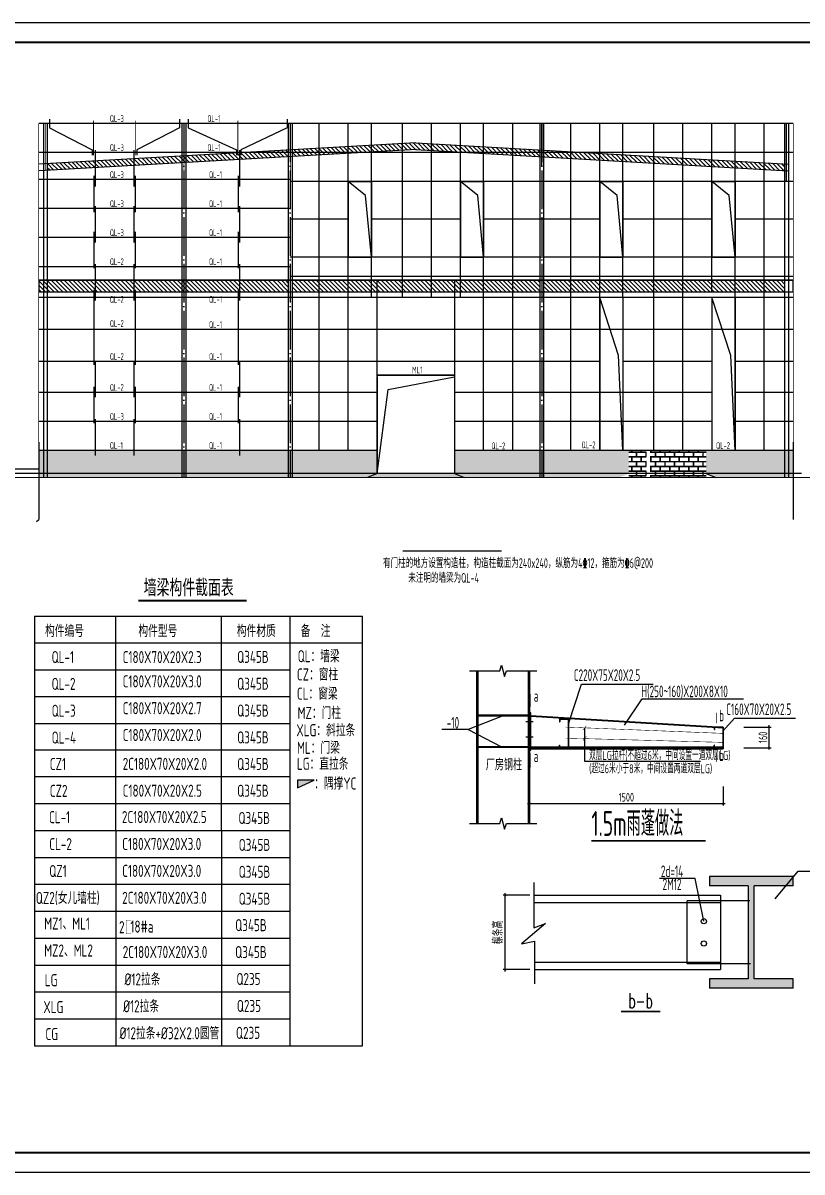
# Model space of a CAD drawing. Extents: x -138012 to 2129925, y -311560 to 0.
# Drawn here: x 1768585 to 1808856, y -194362 to -134962 of the extents above; entities that cross this region are included whole.
import ezdxf

# ---------------------------------------------------------------- set-up
doc = ezdxf.new("R2010")
doc.units = 0
doc.header["$LTSCALE"] = 1000
doc.header["$MEASUREMENT"] = 0
for name, pattern in [('89', [0]), ('CENTER', [1.2, 1, -0.1, 0, -0.1]), ('DOTE', [2.42, 2, -0.2, 0.02, -0.2])]:
    doc.linetypes.add(name, pattern=pattern)
doc.layers.get('0').update_dxf_attribs({"linetype": 'CONTINUOUS'})
doc.layers.get('Defpoints').update_dxf_attribs({"linetype": 'CONTINUOUS'})
for name, color, linetype in [('1', 4, 'CONTINUOUS'), ('10', 7, 'CONTINUOUS'), ('AXIS', 3, 'CONTINUOUS'), ('COLUMN', 1, 'CONTINUOUS'), ('DIM', 3, 'CONTINUOUS'), ('DIM_LEAD', 3, 'CONTINUOUS'), ('DOTE', 253, 'DOTE'), ('GJ', 4, 'CONTINUOUS'), ('NO1', 3, 'CENTER'), ('PUB_DIM', 3, 'CONTINUOUS'), ('PUB_TEXT', 7, 'CONTINUOUS'), ('PUB_TITLE', 4, 'CONTINUOUS'), ('TEXT', 7, 'CONTINUOUS'), ('THIN', 7, 'CONTINUOUS'), ('WINDOW', 4, 'CONTINUOUS'), ('建筑', 4, 'CONTINUOUS'), ('拉条', 6, 'CONTINUOUS'), ('文字', 7, 'CONTINUOUS'), ('柱子', 3, 'CONTINUOUS'), ('标注', 3, 'CONTINUOUS'), ('立面图', 40, 'CONTINUOUS')]:
    doc.layers.add(name, color=color, linetype=linetype)
doc.styles.add('80', font='tssdeng.shx', dxfattribs={"width": 0.7, "bigfont": 'tssdchn.shx'})
doc.styles.add('_SIMPLEX', font='SIMPLEX.shx', dxfattribs={"width": 0.8})
doc.styles.add('TSSD_REIN', font='tssdeng.shx', dxfattribs={"width": 0.7, "bigfont": 'tssdchn.shx'})
doc.dimstyles.new('TSSD_10_100', dxfattribs={"dimtxt": 300, "dimasz": 100, "dimexe": 100, "dimexo": 250, "dimgap": 100, "dimtad": 1, "dimdec": 0, "dimlfac": 0.1, "dimzin": 0, "dimdsep": 46, "dimtxsty": 'TSSD_REIN', "dimblk": 'ARCHTICK', "dimcen": 0, "dimdle": 100, "dimclrt": 7, "dimadec": 0, "dimazin": 0, "dimtfac": 1, "dimtdec": 0, "dimtix": 1, "dimtmove": 2, "dimatfit": 3, "dimfxl": 0, "dimtolj": 1, "dimtzin": 0, "dimarcsym": 0})
pattern_1 = [(135, (2403109.17, 274077.12), (112.2532, 112.2532), [])]

# ---------------------------------------------------------------- blocks, each defined once
blk = doc.blocks.new('yc1')
blk.add_hatch(color=256).paths.add_polyline_path([(37532, -426197), (37811, -426197), (37811, -426323)])
at = {"ltscale": 0.05}
for p, q in [((37811, -426323), (37532, -426197)), ((37532, -426197), (37811, -426197)), ((37811, -426197), (37811, -426323))]:
    blk.add_line(p, q, dxfattribs=at)
blk = doc.blocks.new('_ArchTick')
at = {"color": 0, "linetype": 'ByBlock', "const_width": 0.4}
blk.add_lwpolyline([(-0.5, -0.5), (0.5, 0.5)], dxfattribs=at)
blk = doc.blocks.new('*D468')
at = {"layer": 'Defpoints', "color": 0}
for p in [(1794770, -174136), (1804778, -174189), (1804778, -175315)]:
    blk.add_point(p, dxfattribs=at)
at = {"layer": 'DIM', "color": 0, "lineweight": -2}
for p, q in [((1794770, -174386), (1794770, -175415)), ((1804778, -174439), (1804778, -175415)), ((1794670, -175315), (1804878, -175315))]:
    blk.add_line(p, q, dxfattribs=at)
at = {"layer": 'DIM', "color": 0, "lineweight": -2, "xscale": 100, "yscale": 100, "zscale": 100, "rotation": 180}
blk.add_blockref('_ArchTick', (1794770, -175315), dxfattribs=at)
at = {"layer": 'DIM', "color": 0, "lineweight": -2, "xscale": 100, "yscale": 100, "zscale": 100}
blk.add_blockref('_ArchTick', (1804778, -175315), dxfattribs=at)
at = {"layer": 'DIM', "color": 7, "insert": (1799774, -174990), "char_height": 450, "attachment_point": 5, "style": 'TSSD_REIN'}
blk.add_mtext('\\A1;1500', dxfattribs=at)
blk = doc.blocks.new('*D469')
at = {"layer": 'Defpoints', "color": 0}
for p in [(1805607, -171358), (1807162, -171358), (1805600, -172426)]:
    blk.add_point(p, dxfattribs=at)
at = {"layer": 'DIM', "color": 0, "lineweight": -2}
for p, q in [((1805857, -171358), (1807262, -171358)), ((1807162, -172526), (1807162, -171258)), ((1805850, -172426), (1807262, -172426))]:
    blk.add_line(p, q, dxfattribs=at)
at = {"layer": 'DIM', "color": 0, "lineweight": -2, "xscale": 100, "yscale": 100, "zscale": 100}
for p, rotation in [((1807162, -171358), 90), ((1807162, -172426), 270)]:
    blk.add_blockref('_ArchTick', p, dxfattribs=dict(at, rotation=rotation))
at = {"layer": 'DIM', "color": 7, "insert": (1806837, -171892), "char_height": 450, "attachment_point": 5, "rotation": 90, "style": 'TSSD_REIN'}
blk.add_mtext('\\A1;160', dxfattribs=at)
blk = doc.blocks.new('M_S8QVB')
blk.add_hatch(color=256).paths.add_polyline_path([(0.73125, 0.625), (0.73125, 0.75), (-0.76875, 0.75), (-0.76875, 0.625), (-0.075, 0.625), (-0.075, -0.625), (-0.76875, -0.625), (-0.76875, -0.75), (0.73125, -0.75), (0.73125, -0.625), (0.0375, -0.625), (0.0375, 0.625)])
for p, q in [((0.73125, 0.75), (-0.76875, 0.75)), ((-0.76875, 0.75), (-0.76875, 0.625)), ((-0.075, 0.625), (-0.76875, 0.625)), ((-0.075, 0.625), (-0.075, -0.625)), ((0.0375, -0.625), (0.0375, 0.625)), ((0.73125, 0.625), (0.0375, 0.625)), ((0.73125, 0.625), (0.73125, 0.75)), ((-0.075, -0.625), (-0.76875, -0.625)), ((-0.76875, -0.625), (-0.76875, -0.75)), ((0.73125, -0.75), (-0.76875, -0.75)), ((0.73125, -0.625), (0.0375, -0.625)), ((0.73125, -0.75), (0.73125, -0.625))]:
    blk.add_line(p, q)
blk = doc.blocks.new('*D467')
at = {"layer": 'Defpoints', "color": 0}
for p in [(1793510, -180051), (1795031, -180051), (1795031, -183895)]:
    blk.add_point(p, dxfattribs=at)
at = {"layer": 'DIM', "color": 0, "lineweight": -2}
for p, q in [((1793510, -183995), (1793510, -179951)), ((1794781, -180051), (1793410, -180051)), ((1794781, -183895), (1793410, -183895))]:
    blk.add_line(p, q, dxfattribs=at)
at = {"layer": 'DIM', "color": 0, "lineweight": -2, "xscale": 100, "yscale": 100, "zscale": 100}
for p, rotation in [((1793510, -180051), 90), ((1793510, -183895), 270)]:
    blk.add_blockref('_ArchTick', p, dxfattribs=dict(at, rotation=rotation))
at = {"layer": 'DIM', "color": 7, "insert": (1793157, -181973), "char_height": 450, "attachment_point": 5, "rotation": 90, "style": 'TSSD_REIN'}
blk.add_mtext('\\A1;檩条高', dxfattribs=at)

msp = doc.modelspace()

# ---------------------------------------------------------------- hatches: boundary and pattern name
h = msp.add_hatch()
h.set_pattern_fill('AR-B816C', color=256, scale=200, style=0)
h.set_pattern_definition([(180, (2175932.64, 495821.27), (-245.69238, 245.69238), [479.86793, -11.51682]), (180, (2176178.34, 495832.8), (-245.69238, 245.69238), [479.86793, -11.51682]), (90, (2175932.64, 495821.27), (245.69238, 245.69238), [-257.20918, 234.17555]), (90, (2175944.16, 495821.27), (245.69238, 245.69238), [-257.20918, 234.17555])])
h.paths.add_polyline_path([(1804399.228, -158460.64), (1803899.278, -158260.66), (1803899.278, -157060.64), (1808399.228, -157060.64), (1808399.228, -158460.64)])
h.paths.add_polyline_path([(1790899.253, -157060.64), (1790899.253, -158260.64), (1786899.203, -158260.64), (1786899.203, -157060.64), (1769399.228, -157060.64), (1769399.228, -158460.64), (1799399.228, -158460.64), (1799899.228, -158260.64), (1799899.228, -157060.64)])
h = msp.add_hatch()
h.set_pattern_fill('AR-B816C', color=256, scale=200, style=0)
h.set_pattern_definition([(0, (1119991.34, 272077.12), (245.69238, 245.69238), [479.86793, -11.51682]), (0, (1119745.65, 272088.64), (245.69238, 245.69238), [479.86793, -11.51682]), (90, (1119991.34, 272077.12), (-245.69238, 245.69238), [-257.20918, 234.17555]), (90, (1119979.83, 272077.12), (-245.69238, 245.69238), [-257.20918, 234.17555])])
h.paths.add_polyline_path([(1800799.229, -157060.64), (1799899.228, -157060.64), (1799899.228, -158460.64), (1800799.229, -158460.64)])
h.paths.add_polyline_path([(1803899.228, -158460.64), (1803899.228, -157060.64), (1800999.229, -157060.64), (1800999.229, -158460.64)])
at = {"layer": 'TEXT'}
h = msp.add_hatch(dxfattribs=at)
h.set_pattern_fill('ANSI31', color=256, scale=100, style=0)
h.set_pattern_definition(pattern_1)
h.paths.add_polyline_path([(1795499.229, -141537.587), (1795499.229, -141888.157), (1807959.228, -142599.787), (1807959.228, -142468.371), (1807855.255, -142468.371, -1), (1807815.255, -142468.371, -1), (1807855.255, -142468.371), (1807959.228, -142468.371), (1807959.228, -142249.217)])
h.paths.add_polyline_path([(1788899.106, -141511.203), (1795299.229, -141876.734), (1795299.229, -141526.164), (1788899.228, -141160.64), (1782499.229, -141521.665), (1782499.229, -141872.222)])
h.paths.add_polyline_path([(1782299.229, -141883.504), (1782299.229, -141532.947), (1769839.228, -142235.819), (1769839.228, -142586.375)])
h = msp.add_hatch(dxfattribs=at)
h.set_pattern_fill('ANSI31', color=256, scale=100, style=0)
h.set_pattern_definition(pattern_1)
h.paths.add_polyline_path([(1795499.229, -148260.64), (1795499.229, -148860.64), (1807959.228, -148860.64), (1807959.228, -148260.64)])
h.paths.add_polyline_path([(1782499.229, -148260.64), (1782499.229, -148860.64), (1795299.229, -148860.64), (1795299.229, -148260.64)])
h.paths.add_polyline_path([(1782299.229, -148860.64), (1782299.229, -148260.64), (1769399.228, -148260.64), (1769399.228, -148860.64)])

# ---------------------------------------------------------------- linework, layer by layer
for p, q in [((1786899.203, -158260.64), (1786899.203, -148260.64)), ((1790899.253, -148260.64), (1790899.253, -158260.64)), ((1786899.203, -153160.54), (1790899.253, -153160.54)), ((1790899.253, -158260.64), (1786899.203, -158260.64))]:
    msp.add_line(p, q)
at = {"ltscale": 1000}
for p, q in [((1794585.509, -171065.769), (1794953.531, -171065.769)), ((1794836.239, -170624.246), (1794769.52, -170624.246)), ((1794833.24, -170801.495), (1804774.826, -171398.076)), ((1794836.239, -172559.103), (1794836.239, -170624.246)), ((1794836.239, -170761.576), (1804777.826, -171358.157)), ((1804777.826, -171358.157), (1804777.826, -172492.384)), ((1794585.509, -171865.333), (1794953.531, -171865.333)), ((1794769.52, -172559.103), (1794836.239, -172559.103)), ((1794836.239, -172385.633), (1804777.826, -172385.633)), ((1794836.239, -172425.665), (1804777.826, -172425.665)), ((1794836.239, -172492.384), (1804777.826, -172492.384))]:
    msp.add_line(p, q, dxfattribs=at)
at = {"const_width": 40}
for points in [[(1772232.702, -140015.387), (1772232.702, -141799.224)], [(1774405.754, -140015.387), (1774405.754, -141799.224)], [(1779692.702, -140015.387), (1779692.702, -141799.224)]]:
    msp.add_lwpolyline(points, dxfattribs=at)
at = {"layer": '1', "linetype": 'ByBlock', "ltscale": 1000}
for p, q in [((1796320.742, -170957.842), (1796320.742, -171091.28)), ((1796787.776, -170957.842), (1796320.742, -170957.842)), ((1796767.76, -170977.858), (1796340.757, -170977.858)), ((1796340.757, -170977.858), (1796340.757, -171091.28)), ((1796767.76, -170977.858), (1796767.76, -172405.649)), ((1796787.776, -170957.842), (1796787.776, -172425.665)), ((1796320.742, -171091.28), (1796340.757, -171091.28)), ((1804310.791, -171358.098), (1804310.791, -171491.536)), ((1804777.826, -171358.098), (1804310.791, -171358.098)), ((1804310.791, -171491.536), (1804330.807, -171491.536)), ((1804330.807, -171378.114), (1804330.807, -171491.536)), ((1804757.81, -171378.114), (1804330.807, -171378.114)), ((1804757.81, -171378.114), (1804757.81, -172405.59)), ((1804777.826, -171358.098), (1804777.826, -172425.605)), ((1804777.826, -171358.157), (1804777.826, -172425.665)), ((1796320.742, -172292.226), (1796340.757, -172292.226)), ((1796320.742, -172425.665), (1796320.742, -172292.226)), ((1796787.776, -172425.665), (1796320.742, -172425.665)), ((1796340.757, -172405.649), (1796340.757, -172292.226)), ((1796767.76, -172405.649), (1796340.757, -172405.649)), ((1804330.807, -172292.167), (1804310.791, -172292.167)), ((1804310.791, -172425.605), (1804310.791, -172292.167)), ((1804777.826, -172425.605), (1804310.791, -172425.605)), ((1804330.807, -172405.59), (1804330.807, -172292.167)), ((1804757.81, -172405.59), (1804330.807, -172405.59))]:
    msp.add_line(p, q, dxfattribs=at)
at = {"layer": '10'}
for p, q in [((1797615.261, -171408.663), (1797615.261, -173125.857)), ((1797615.261, -173125.857), (1803600.741, -173125.857))]:
    msp.add_line(p, q, dxfattribs=at)
at = {"layer": '10', "const_width": 26.693}
for points in [[(1796637.062, -171360.728), (1804799.266, -171687.458)], [(1797522.016, -171520.475), (1797708.506, -171296.851)], [(1796644.947, -171931.953), (1804809.271, -172153.016)], [(1797523.009, -172064.726), (1797709.499, -171841.102)]]:
    msp.add_lwpolyline(points, dxfattribs=at)
at = {"layer": 'AXIS'}
for p, q in [((1769399.228, -156624.311), (1769399.228, -160624.311)), ((1808399.228, -156624.311), (1808399.228, -160624.311)), ((1769282.071, -160741.468), (1769399.228, -160624.311))]:
    msp.add_line(p, q, dxfattribs=at)
for points, const_width in [([(1769745.446, -142591.666), (1769739.992, -140160.64)], 35), ([(1776905.446, -142591.666), (1776899.991, -140160.64)], 35), ([(1782405.827, -142591.666), (1782400.373, -140160.64)], 35), ([(1788209.447, -162254.681), (1793337.674, -162254.681)], 70)]:
    msp.add_lwpolyline(points, dxfattribs=dict(at, const_width=const_width))
at = {"layer": 'COLUMN'}
for p, q in [((1795031.13, -180050.728), (1804649.332, -180050.728)), ((1795031.13, -180435.112), (1804649.332, -180435.112)), ((1802919.604, -183606.281), (1802919.604, -180339.016)), ((1806155.176, -180339.016), (1802919.604, -180339.016)), ((1804649.332, -180050.728), (1804649.332, -183894.569)), ((1795031.13, -183510.185), (1804649.332, -183510.185)), ((1795031.13, -183894.569), (1804649.332, -183894.569)), ((1806189.271, -183606.281), (1802919.604, -183606.281))]:
    msp.add_line(p, q, dxfattribs=at)
for centre in [(1803784.468, -181396.073), (1803784.468, -182549.225)]:
    msp.add_circle(centre, 134.534, dxfattribs=at)
at = {"layer": 'DIM_LEAD', "const_width": 20.81, "elevation": -15401.259}
msp.add_lwpolyline([(1774186.57, -181337.627), (1773918.934, -181337.627), (1773918.934, -182051.658), (1774186.57, -182051.658)], dxfattribs=at)
at = {"layer": 'DOTE', "color": 8, "linetype": 'DOTE'}
for p, q in [((1776899.228, -140160.64), (1776899.228, -158460.64)), ((1782399.228, -140160.64), (1782399.228, -158460.64)), ((1795399.228, -140160.64), (1795399.228, -158460.64))]:
    msp.add_line(p, q, dxfattribs=at)
at = {"layer": 'NO1', "color": 171, "linetype": 'Continuous', "const_width": 26.693}
for points in [[(1794953.531, -171065.769), (1794585.509, -171065.769)], [(1794953.531, -171865.333), (1794585.509, -171865.333)]]:
    msp.add_lwpolyline(points, dxfattribs=at)
at = {"layer": 'PUB_DIM', "linetype": '89', "const_width": 93.427}
msp.add_lwpolyline([(1797971.841, -177246.2), (1803867.45, -177246.2)], dxfattribs=at)
at = {"layer": 'PUB_DIM'}
msp.add_lwpolyline([(1794997.433, -179391.599), (1794997.433, -181745.979), (1795603.991, -181510.236), (1794350.769, -182568.23), (1795031.13, -182434.113), (1795031.13, -184626.985)], dxfattribs=at)
at = {"layer": 'PUB_TEXT', "const_width": 80.721}
msp.add_lwpolyline([(1799490.45, -186063.688), (1801528.6, -186063.688)], dxfattribs=at)
at = {"layer": 'PUB_TITLE'}
msp.add_lwpolyline([(1703577.881, -194362.497), (1829677.881, -194362.497), (1829677.881, -134962.497), (1703577.881, -134962.497)], close=True, dxfattribs=at)
at = {"layer": 'PUB_TITLE', "const_width": 100}
msp.add_lwpolyline([(1706077.881, -193362.497), (1828677.881, -193362.497), (1828677.881, -135962.497), (1706077.881, -135962.497)], close=True, dxfattribs=at)
at = {"layer": 'TEXT'}
for p, q in [((1788899.228, -141160.64), (1769399.228, -142260.64)), ((1788899.228, -141160.64), (1808159.228, -142260.64)), ((1788918.941, -141510.084), (1769418.941, -142610.084)), ((1788879.271, -141510.07), (1808139.271, -142610.07)), ((1786294.459, -143884.861), (1785399.228, -143160.64)), ((1792094.459, -143884.861), (1791199.228, -143160.64)), ((1799294.459, -143884.861), (1798399.228, -143160.64)), ((1805094.459, -143884.861), (1804199.228, -143160.64)), ((1786599.228, -147060.64), (1786294.459, -143884.861)), ((1792399.228, -147060.64), (1792094.459, -143884.861)), ((1799599.228, -147060.64), (1799294.459, -143884.861)), ((1805399.228, -147060.64), (1805094.459, -143884.861)), ((1769399.228, -148260.64), (1808399.228, -148260.64)), ((1769399.228, -148860.64), (1808399.228, -148860.64)), ((1799371.824, -152146.329), (1798399.228, -149160.64)), ((1805171.824, -152146.329), (1804199.228, -149160.64)), ((1799599.228, -157060.64), (1799371.824, -152146.329)), ((1805399.228, -157060.64), (1805171.824, -152146.329)), ((1790899.253, -153160.64), (1786899.203, -153160.64)), ((1787454.836, -153905.802), (1790899.253, -153260.54)), ((1786899.253, -158260.64), (1787454.836, -153905.802)), ((1808825.563, -158260.64), (1761308.478, -158260.64))]:
    msp.add_line(p, q, dxfattribs=at)
at = {"layer": 'TEXT', "color": 7}
for p, q in [((1796787.776, -171195.165), (1797460.376, -169148.325)), ((1797460.376, -169148.325), (1801164.536, -169148.325)), ((1799682.73, -171261.871), (1800598.735, -169902.844)), ((1800598.735, -169902.844), (1805828.46, -169902.844)), ((1793351.422, -170800.576), (1791605.155, -171486.061)), ((1794702.801, -170753.569), (1792100.751, -170753.569)), ((1794702.801, -170800.576), (1792100.751, -170800.576)), ((1804767.357, -171576.197), (1805368.925, -170899.743)), ((1805368.925, -170899.743), (1808519.412, -170899.743)), ((1791605.155, -171486.061), (1790243.289, -171486.061)), ((1791605.155, -171486.061), (1793329.458, -172377.626)), ((1794702.801, -172377.626), (1792100.751, -172377.626)), ((1794702.801, -172424.632), (1792100.751, -172424.632)), ((1803330.382, -179189.2), (1801492.591, -179189.2)), ((1803784.468, -181396.073), (1803330.382, -179189.2)), ((1807467.237, -180242.751), (1808649.782, -178814.063)), ((1808649.782, -178814.063), (1810879.838, -178814.063))]:
    msp.add_line(p, q, dxfattribs=at)
at = {"layer": 'TEXT'}
msp.add_lwpolyline([(1808399.228, -148260.64), (1769399.228, -148260.64), (1769399.228, -148860.64), (1808399.228, -148860.64)], close=True, dxfattribs=at)
at = {"layer": 'TEXT', "color": 7, "const_width": 20.02}
for points in [[(1794844.315, -169645.963), (1794844.315, -170319.237)], [(1804426.263, -170612.324), (1804426.263, -171162.234)], [(1794844.315, -172724.784), (1794844.315, -173456.294)], [(1804426.263, -172680.313), (1804426.263, -173165.575)]]:
    msp.add_lwpolyline(points, dxfattribs=at)
at = {"layer": 'THIN'}
for points in [[(1791660.326, -168457.433), (1793228.269, -168457.433), (1793321.696, -168163.806), (1793481.856, -168751.06), (1793575.283, -168457.433), (1795143.227, -168457.433)], [(1791660.326, -176338.47), (1793228.269, -176338.47), (1793321.696, -176044.843), (1793481.856, -176632.096), (1793575.283, -176338.47), (1795143.227, -176338.47)]]:
    msp.add_lwpolyline(points, dxfattribs=at)
at = {"layer": 'WINDOW'}
for p, q in [((1769639.228, -140160.64), (1769639.228, -158460.64)), ((1769839.228, -140160.64), (1769839.228, -158460.64)), ((1776799.228, -140160.64), (1776799.228, -158457.528)), ((1776999.228, -140160.64), (1776999.228, -158457.528)), ((1782299.229, -140160.64), (1782299.229, -158457.528)), ((1782499.229, -140160.64), (1782499.229, -158457.528)), ((1795299.229, -140160.64), (1795299.229, -158457.528)), ((1795499.229, -140160.64), (1795499.229, -158457.528)), ((1807959.228, -140160.64), (1807959.228, -158460.64)), ((1808159.228, -140160.64), (1808159.228, -158460.64))]:
    msp.add_line(p, q, dxfattribs=at)
at = {"layer": '建筑'}
for p, q in [((1785399.228, -143160.64), (1785399.228, -147060.64)), ((1785399.228, -143160.64), (1785399.228, -147060.64)), ((1786599.228, -143160.64), (1785399.228, -143160.64)), ((1786599.228, -143160.64), (1786599.228, -147060.64)), ((1786599.228, -143160.64), (1786599.228, -147060.64)), ((1791199.228, -143160.64), (1791199.228, -147060.64)), ((1791199.228, -143160.64), (1791199.228, -147060.64)), ((1792399.228, -143160.64), (1791199.228, -143160.64)), ((1792399.228, -143160.64), (1792399.228, -147060.64)), ((1792399.228, -143160.64), (1792399.228, -147060.64)), ((1798399.228, -143160.64), (1798399.228, -147060.64)), ((1798399.228, -143160.64), (1798399.228, -147060.64)), ((1799599.228, -143160.64), (1798399.228, -143160.64)), ((1799599.228, -143160.64), (1799599.228, -147060.64)), ((1799599.228, -143160.64), (1799599.228, -147060.64)), ((1804199.228, -143160.64), (1804199.228, -147060.64)), ((1804199.228, -143160.64), (1804199.228, -147060.64)), ((1805399.228, -143160.64), (1804199.228, -143160.64)), ((1805399.228, -143160.64), (1805399.228, -147060.64)), ((1805399.228, -143160.64), (1805399.228, -147060.64)), ((1785399.228, -147060.64), (1786599.228, -147060.64)), ((1791199.228, -147060.64), (1792399.228, -147060.64)), ((1798399.228, -147060.64), (1799599.228, -147060.64)), ((1804199.228, -147060.64), (1805399.228, -147060.64))]:
    msp.add_line(p, q, dxfattribs=at)
for points in [[(1785399.228, -143160.64), (1786599.228, -143160.64), (1786599.228, -147060.64), (1785399.228, -147060.64)], [(1791199.228, -143160.64), (1792399.228, -143160.64), (1792399.228, -147060.64), (1791199.228, -147060.64)], [(1798399.228, -143160.64), (1799599.228, -143160.64), (1799599.228, -147060.64), (1798399.228, -147060.64)], [(1804199.228, -143160.64), (1805399.228, -143160.64), (1805399.228, -147060.64), (1804199.228, -147060.64)]]:
    msp.add_lwpolyline(points, close=True, dxfattribs=at)
at = {"layer": '拉条'}
for p, q in [((1769960.374, -139935.018), (1769960.374, -140386.261)), ((1776678.082, -139935.018), (1776678.082, -140386.261)), ((1777120.374, -139935.018), (1777120.374, -140386.261)), ((1782238.082, -139935.018), (1782238.082, -140386.261)), ((1769960.374, -140386.261), (1772162.702, -141522.91)), ((1776678.082, -140386.261), (1774475.754, -141522.91)), ((1777120.374, -140386.261), (1779622.702, -141522.91)), ((1782238.082, -140386.261), (1779851.317, -141522.91)), ((1772162.702, -141522.91), (1772162.702, -141798.369)), ((1772319.228, -141535.698), (1772319.228, -143413.449)), ((1774319.228, -141535.698), (1774319.228, -143413.449)), ((1774475.754, -141522.91), (1774475.754, -141798.369)), ((1779622.702, -141522.91), (1779622.702, -141798.369)), ((1779779.228, -141535.698), (1779779.228, -143413.449)), ((1779851.317, -141522.91), (1779851.317, -141798.369)), ((1772250.26, -142864.786), (1772250.26, -144742.538)), ((1774388.196, -142864.786), (1774388.196, -144742.538)), ((1779710.26, -142864.786), (1779710.26, -144742.538)), ((1772319.228, -144435.698), (1772319.228, -146313.449)), ((1774319.228, -144435.698), (1774319.228, -146313.449)), ((1779779.228, -144435.698), (1779779.228, -146313.449)), ((1772250.26, -145764.786), (1772250.26, -147642.538)), ((1774388.196, -145764.786), (1774388.196, -147642.538)), ((1779710.26, -145764.786), (1779710.26, -147642.538)), ((1772319.228, -147435.698), (1772319.228, -149313.449)), ((1774319.228, -147435.698), (1774319.228, -149313.449)), ((1779779.228, -147435.698), (1779779.228, -149313.449)), ((1772250.26, -148764.786), (1772250.26, -152642.538)), ((1774388.196, -148764.786), (1774388.196, -152642.538)), ((1779710.26, -148764.786), (1779710.26, -152642.538)), ((1772319.228, -152435.698), (1772319.228, -154313.449)), ((1774319.228, -152435.698), (1774319.228, -154313.449)), ((1779779.228, -152435.698), (1779779.228, -154313.449)), ((1772250.26, -153764.786), (1772250.26, -155642.538)), ((1774388.196, -153764.786), (1774388.196, -155642.538)), ((1779710.26, -153764.786), (1779710.26, -155642.538)), ((1772319.228, -155435.698), (1772319.228, -157313.449)), ((1774319.228, -155435.698), (1774319.228, -157313.449)), ((1779779.228, -155435.698), (1779779.228, -157313.449))]:
    msp.add_line(p, q, dxfattribs=at)
at = {"layer": '柱子', "ltscale": 1000}
for p, q in [((1792034.032, -168457.433), (1792034.032, -176338.47)), ((1792100.751, -168457.433), (1792100.751, -176338.47)), ((1794702.801, -168457.433), (1794702.801, -176338.47)), ((1794769.52, -168457.433), (1794769.52, -176338.47)), ((1794769.52, -170624.246), (1794769.52, -176338.47))]:
    msp.add_line(p, q, dxfattribs=at)
at = {"layer": '标注'}
for p, q in [((1769182.88, -165619.778, -20582.718), (1786128.365, -165619.793, -4443.566)), ((1769182.88, -165619.778, -20582.718), (1769183.986, -187838.355, -1989.041)), ((1773372.788, -165619.793, -4145.681), (1773376.32, -187838.39, 9905.843)), ((1778836.66, -165619.793, -4443.566), (1778839.203, -187838.429, 9607.947)), ((1782372.796, -165619.793, -4344.145), (1782375.339, -187838.455, 9707.361)), ((1786129.47, -187838.482, 25534.854), (1786128.365, -165619.793, -4443.566)), ((1769183.163, -167006.967, -20533.007), (1786128.365, -167006.982, -4393.855)), ((1769183.447, -168394.156, -20483.297), (1782372.796, -168394.171, -4344.145)), ((1769183.731, -169781.345, -19610.301), (1782372.924, -169781.36, -3471.15)), ((1769183.731, -169781.345, -19610.301), (1782372.314, -169781.36, -3471.15)), ((1769184.015, -171168.534, -21084.802), (1782371.571, -171168.549, -4945.651)), ((1769184.296, -172544.119, -25167.312), (1782371.571, -172544.134, -9028.16)), ((1769184.578, -173919.703, -29249.822), (1782371.945, -173919.718, -13110.67)), ((1769185.173, -175311.534, -24295.277), (1782374.02, -175311.674, -12226.324)), ((1769185.394, -176703.395, -20311.109), (1782374.241, -176703.535, -8242.156)), ((1769185.615, -178095.256, -16326.941), (1782374.462, -178095.395, -4257.988)), ((1769185.681, -179487.141, -13139.281), (1782374.528, -179487.281, -1070.328)), ((1769185.747, -180879.01, -9420.711), (1782374.594, -180879.15, 2648.243)), ((1769185.748, -182270.879, -5702.122), (1782374.725, -182271.019, 6366.795)), ((1769185.969, -183662.748, -1983.379), (1782374.946, -183662.888, 10085.537)), ((1769185.968, -185054.617, 1735.211), (1782375.077, -185054.757, 13804.089)), ((1769185.814, -186446.486, 5453.843), (1782375.208, -186446.626, 17522.641)), ((1769183.986, -187838.355, 9172.952), (1786129.47, -187838.482, 20099.512))]:
    msp.add_line(p, q, dxfattribs=at)
at = {"layer": '标注', "const_width": 97.115, "elevation": -5465.977}
msp.add_lwpolyline([(1774540.498, -164822.194), (1780149.773, -164822.194)], dxfattribs=at)
at = {"layer": '立面图'}
for p, q in [((1808399.228, -140160.64), (1769399.228, -140160.64)), ((1783899.228, -157060.64), (1783899.228, -140160.64)), ((1785399.228, -157060.64), (1785399.228, -140160.64)), ((1786599.228, -149160.64), (1786599.228, -140160.64)), ((1788199.228, -149160.64), (1788199.228, -140160.64)), ((1789699.228, -149160.64), (1789699.228, -140160.64)), ((1791199.228, -149160.64), (1791199.228, -140160.64)), ((1792399.228, -157060.64), (1792399.228, -140160.64)), ((1793899.228, -157060.64), (1793899.228, -140160.64)), ((1795399.228, -142333.211), (1795399.228, -140160.64)), ((1796899.228, -148860.64), (1796899.228, -140160.64)), ((1798399.228, -148860.64), (1798399.228, -140160.64)), ((1799599.228, -149160.64), (1799599.228, -140160.64)), ((1801199.228, -157060.64), (1801199.228, -140160.64)), ((1802699.228, -157060.64), (1802699.228, -140160.64)), ((1804199.228, -148860.64), (1804199.228, -140160.64)), ((1805399.228, -148860.64), (1805399.228, -140160.64)), ((1806899.228, -148860.64), (1806899.228, -140160.64)), ((1808061.678, -143160.64), (1808061.678, -140160.64)), ((1808399.228, -141660.64), (1769399.228, -141660.64)), ((1782399.228, -143060.64), (1769399.228, -143060.64)), ((1808399.228, -143160.64), (1782399.228, -143160.64)), ((1785399.228, -143160.64), (1785399.228, -147060.64)), ((1786599.228, -143160.64), (1786599.228, -147060.64)), ((1791199.228, -143160.64), (1791199.228, -147060.64)), ((1792399.228, -143160.64), (1792399.228, -147060.64)), ((1798399.228, -143160.64), (1798399.228, -147060.64)), ((1799599.228, -143160.64), (1799599.228, -147060.64)), ((1804199.228, -143160.64), (1804199.228, -147060.64)), ((1805399.228, -143160.64), (1805399.228, -147060.64)), ((1782399.228, -144560.64), (1769399.228, -144560.64)), ((1785399.228, -145110.64), (1782399.228, -145110.64)), ((1791199.228, -145110.64), (1786599.228, -145110.64)), ((1798399.228, -145110.64), (1792399.228, -145110.64)), ((1804199.228, -145110.64), (1799599.228, -145110.64)), ((1808399.228, -145110.64), (1805399.228, -145110.64)), ((1782399.228, -146060.64), (1769399.228, -146060.64)), ((1808399.228, -147060.64), (1782399.228, -147060.64)), ((1782399.228, -147560.64), (1769399.228, -147560.64)), ((1808399.228, -148060.64), (1782399.228, -148060.64)), ((1796899.228, -157060.64), (1796899.228, -148860.64)), ((1798399.228, -157060.64), (1798399.228, -148860.64)), ((1805399.228, -157060.64), (1805399.228, -148860.64)), ((1806899.228, -157060.64), (1806899.228, -148860.64)), ((1808399.228, -149160.64), (1769399.228, -149160.64)), ((1798399.228, -149160.64), (1798399.228, -157060.64)), ((1799599.228, -149160.64), (1798399.228, -149160.64)), ((1799599.228, -149160.64), (1799599.228, -157060.64)), ((1804199.228, -149160.64), (1804199.228, -157060.64)), ((1805399.228, -149160.64), (1804199.228, -149160.64)), ((1805399.228, -149160.64), (1805399.228, -157060.64)), ((1808399.228, -150810.64), (1769399.228, -150810.64)), ((1792399.228, -152460.64), (1769399.228, -152460.64)), ((1798399.228, -152460.64), (1792399.228, -152460.64)), ((1804199.228, -152460.64), (1799599.228, -152460.64)), ((1808399.228, -152460.64), (1805399.228, -152460.64)), ((1790899.253, -153160.64), (1786899.253, -153160.64)), ((1786899.253, -153260.64), (1786899.253, -158260.64)), ((1790899.253, -153260.64), (1790899.253, -158260.64)), ((1786899.253, -154060.64), (1769399.228, -154060.64)), ((1786899.203, -154060.64), (1782399.228, -154060.64)), ((1798399.228, -154060.64), (1790899.253, -154060.64)), ((1803899.228, -154060.64), (1790899.253, -154060.64)), ((1799899.228, -154060.64), (1799599.228, -154060.64)), ((1804199.228, -154060.64), (1799899.228, -154060.64)), ((1808399.228, -154060.64), (1805399.228, -154060.64)), ((1786899.253, -155560.64), (1769399.228, -155560.64)), ((1786899.203, -155560.64), (1782399.228, -155560.64)), ((1798399.228, -155560.64), (1790899.253, -155560.64)), ((1803899.228, -155560.64), (1790899.253, -155560.64)), ((1799899.228, -155560.64), (1799599.228, -155560.64)), ((1804199.228, -155560.64), (1799899.228, -155560.64)), ((1808399.228, -155560.64), (1805399.228, -155560.64)), ((1786899.203, -157060.64), (1769399.228, -157060.64)), ((1786899.203, -157060.64), (1769399.228, -157060.64)), ((1803899.228, -157060.64), (1790899.253, -157060.64)), ((1803899.228, -157060.64), (1790899.253, -157060.64)), ((1808399.228, -157060.64), (1803899.228, -157060.64)), ((1808399.228, -157060.64), (1803899.228, -157060.64)), ((1767899.228, -158010.64), (1769399.228, -158010.64)), ((1786899.253, -158260.64), (1786399.253, -158460.64)), ((1790899.253, -158260.64), (1791399.253, -158460.64)), ((1803899.228, -158260.64), (1804399.228, -158460.64))]:
    msp.add_line(p, q, dxfattribs=at)
for points, const_width in [([(1769399.228, -140160.64), (1769399.228, -158460.64)], 35), ([(1769399.228, -140160.64), (1769399.228, -158460.64)], 35), ([(1808399.228, -140160.64), (1808399.228, -158460.64)], 35), ([(1762211.462, -158460.64), (1795846.535, -158460.64)], 50), ([(1795846.535, -158460.64), (1812871.924, -158460.64)], 50)]:
    msp.add_lwpolyline(points, dxfattribs=dict(at, const_width=const_width))

# ---------------------------------------------------------------- block references
at = {"layer": 'COLUMN', "xscale": 2882.880720041459, "yscale": 3843.84096005524, "zscale": 2882.880720041459}
msp.add_blockref('M_S8QVB', (1806282.965, -181972.649), dxfattribs=at)
at = {"layer": 'GJ', "xscale": -3.121560000116006, "yscale": 3.121559999883175, "zscale": 3.1215600000005}
msp.add_blockref('yc1', (1900803.114, 1156285.456, -12018.588), dxfattribs=at)

# ---------------------------------------------------------------- texts
at = {"layer": 'PUB_TEXT'}
for s, height, style, width, p in [('双层LG拉杆(不超过6米，中间设置一道双层LG)', 467.13345, 'TSSD_REIN', 0.57, (1797850.492, -173059.7)), ('(超过6米小于8米，中间设置两道双层LG)', 467.13345, 'TSSD_REIN', 0.57, (1797850.492, -173748.198)), ('b-b', 768.7682, '_SIMPLEX', 0.6, (1799876.718, -185890.715))]:
    msp.add_text(s, height=height, dxfattribs=dict(at, style=style, width=width)).set_placement(p)
at = {"layer": 'PUB_TEXT', "linetype": '89', "style": 'TSSD_REIN', "width": 0.6}
msp.add_text('1.5m雨蓬做法', height=1287.3384, dxfattribs=at).set_placement((1797971.841, -176988.353))
at = {"layer": 'TEXT', "style": 'TSSD_REIN', "width": 0.6}
for s, height, p in [('QL-3', 350, (1773075.066, -140078.419)), ('QL-1', 350, (1778115.07, -140078.419)), ('QL-3', 350, (1773075.066, -141578.419)), ('QL-1', 350, (1778115.07, -141578.419)), ('QL-3', 350, (1773075.066, -142978.419)), ('QL-1', 350, (1778200.822, -142978.419)), ('QL-3', 350, (1773075.066, -144478.419)), ('QL-1', 350, (1778200.822, -144478.419)), ('QL-3', 350, (1773075.066, -145978.419)), ('QL-1', 350, (1778200.822, -145978.419)), ('QL-2', 350, (1773075.066, -147478.419)), ('QL-1', 350, (1778200.822, -147478.419)), ('QL-2', 350, (1773075.066, -149428.596)), ('QL-1', 350, (1778200.822, -149428.596)), ('QL-2', 350, (1773075.066, -150673.725)), ('QL-1', 350, (1778200.822, -150728.419)), ('QL-2', 350, (1773075.066, -152378.419)), ('QL-1', 350, (1778200.822, -152378.419)), ('ML1', 350, (1788698.505, -153072.539)), ('QL-2', 350, (1773075.066, -153978.419)), ('QL-1', 350, (1778200.822, -153978.419)), ('QL-3', 350, (1773075.066, -155478.419)), ('QL-1', 350, (1778200.822, -155478.419)), ('QL-1', 350, (1773075.066, -156978.419)), ('QL-1', 350, (1778200.822, -156978.419)), ('QL-2', 350, (1792798.274, -156994.435)), ('QL-2', 350, (1797462.23, -156946.329)), ('QL-2', 350, (1804413.442, -156979.554)), ('有门柱的地方设置构造柱，构造柱截面为240x240，纵筋为4%%13212，箍筋为%%1326@200', 500, (1787196.671, -163130.991)), ('未注明的墙梁为QL-4', 500, (1788505.318, -163900.33))]:
    msp.add_text(s, height=height, dxfattribs=at).set_placement(p)
at = {"layer": 'TEXT', "color": 7, "style": 'TSSD_REIN', "width": 0.6}
for s, height, p in [('C220X75X20X2.5', 600.60015, (1797060.119, -168975.316)), ('H(250~160)X200X8X10', 600.60015, (1800552.17, -169816.081)), ('a', 600.6, (1794989.09, -170053.502)), ('b', 600.6, (1804571.038, -171060.273)), ('C160X70X20X2.5', 600.60015, (1804936.971, -170740.072)), ('-10', 600.6002, (1790489.701, -171440.338)), ('a', 600.6, (1794989.09, -173167.752)), ('b', 600.6, (1804571.038, -173123.281)), ('厂房钢柱', 600.6002, (1792512.55, -173601.232)), ('2d=14', 600.6002, (1801561.476, -179115.457)), ('2M12', 600.6002, (1801648.318, -179788.074))]:
    msp.add_text(s, height=height, dxfattribs=at).set_placement(p)
at = {"layer": '文字', "style": '80'}
for s, height, rotation, width, p in [('墙梁构件截面表', 874.0366, 359.99999731, 0.8, (1774827.014, -164598.074, -5465.977)), ('构件编号', 624.3118, 359.99999731, 0.7, (1769726.688, -166705.982, -5503.578)), ('构件型号', 624.3118, 359.99999731, 0.7, (1774551.477, -166705.997, -4245.009)), ('构件材质', 624.3118, 359.99999731, 0.7, (1779640.028, -166705.997, -4245.009)), ('备  注', 624.3118, 359.99999731, 0.7, (1782944.291, -166704.229, -4307.445)), ('QL-1', 624.3118, 0.00000133, 0.7, (1770065.578, -168052.421, -7149.769)), ('C180X70X20X2.3', 624.31183, 0.00000133, 0.7, (1773738.603, -168056.139, -5891.199)), ('Q345B', 624.3118, 0.00000133, 0.7, (1779657.266, -168045.786, -5428.571)), ('QL：墙梁', 624.3118, 359.99999731, 0.7, (1782784.532, -168008.752, -3249.656)), ('C180X70X20X3.0', 624.31183, 0.00000133, 0.7, (1773737.757, -169309.001, -12027.672)), ('CZ：窗柱', 624.3118, 359.99999731, 0.7, (1782745.63, -168954.12, -3249.656)), ('QL-2', 624.3118, 0.00000133, 0.7, (1770065.822, -169439.61, -7100.059)), ('Q345B', 624.3118, 0.00000133, 0.7, (1779657.51, -169432.975, -5378.86)), ('CL：窗梁', 624.3118, 359.99999731, 0.7, (1782745.63, -169945.798, -3249.656)), ('QL-3', 624.3118, 0.00000133, 0.7, (1770065.966, -170826.799, -6877.458)), ('C180X70X20X2.7', 624.31183, 0.00000133, 0.7, (1773737.902, -170696.19, -11805.071)), ('Q345B', 624.3118, 0.00000133, 0.7, (1779657.655, -170820.164, -5156.259)), ('MZ：门柱', 624.3118, 359.99999731, 0.7, (1782782.52, -170942.086, -6276.102)), ('QL-4', 624.3118, 0.00000133, 0.7, (1770066.111, -172213.988, -12499.769)), ('C180X70X20X2.0', 624.31183, 0.00000133, 0.7, (1773738.046, -172083.379, -17427.382)), ('Q345B', 624.3118, 0.00000133, 0.7, (1779657.799, -172207.353, -10778.571)), ('XLG：斜拉条', 624.3118, 359.99999731, 0.7, (1782720.054, -171835.844, -10496.457)), ('ML：门梁', 624.3118, 359.99999731, 0.7, (1782752.605, -172745.565, -11231.228)), ('CZ1', 624.3118, 0.00000133, 0.7, (1769970.311, -173582.767, 4807.811)), ('2C180X70X20X2.0', 624.31183, 0.00000133, 0.7, (1773739.285, -173574.88, -4606.002)), ('Q345B', 624.3118, 0.00000133, 0.7, (1779658.083, -173582.938, 85.681)), ('LG：直拉条', 624.3118, 359.99999731, 0.7, (1782746.389, -173571.912, -20083.499)), ('：隅撑YC', 624.3118, 359.99999731, 0.7, (1783635.508, -174589.965, -1216.822)), ('CZ2', 624.3118, 0.00000133, 0.7, (1769970.311, -174969.956, 3333.31)), ('C180X70X20X2.5', 624.31183, 0.00000133, 0.7, (1773739.285, -174962.069, -6080.503)), ('Q345B', 624.3118, 0.00000133, 0.7, (1779656.992, -174963.321, -4643.85)), ('CL-1', 624.3118, 0.00000133, 0.7, (1769929.824, -176331.464, -3558.476)), ('2C180X70X20X2.5', 624.31183, 0.00000133, 0.7, (1773698.799, -176323.577, -12972.29)), ('Q345B', 624.3118, 0.00000133, 0.7, (1779722.46, -176372.265, -3634.928)), ('CL-2', 624.3118, 0.00000133, 0.7, (1769943.77, -177723.333, 156.151)), ('C180X70X20X3.0', 624.31183, 0.00000133, 0.7, (1773712.745, -177715.446, -9257.663)), ('Q345B', 624.3118, 0.00000133, 0.7, (1779736.406, -177764.135, 79.699)), ('QZ1', 624.3118, 0.00000133, 0.7, (1769943.925, -179115.194, 4140.258)), ('C180X70X20X3.0', 624.31183, 0.00000133, 0.7, (1773712.9, -179107.307, -5273.555)), ('Q345B', 624.3118, 0.00000133, 0.7, (1779736.561, -179155.995, 4063.806)), ('QZ2(女儿墙柱)', 624.3118, 0.00000133, 0.7, (1769249.466, -180507.079, 7328)), ('2C180X70X20X3.0', 624.31183, 0.00000133, 0.7, (1773713.055, -180499.192, -2085.813)), ('Q345B', 624.3118, 0.00000133, 0.7, (1779736.717, -180547.881, 7251.548)), ('MZ1、ML1', 624.3118, 0.00000133, 0.7, (1769685.021, -181830.99, -3809.138)), ('2', 624.312, 0.00000133, 0.7, (1773550.961, -182016.292, -31717.514)), ('18#a', 624.3118, 0.00000133, 0.7, (1774139.099, -181987.989, -15401.259)), ('Q345B', 624.3118, 0.00000133, 0.7, (1779555.077, -181913.306, -6567.14)), ('MZ2、ML2', 624.3118, 0.00000133, 0.7, (1769682.701, -183222.859, -92.763)), ('2C180X70X20X3.0', 624.31183, 0.00000133, 0.7, (1773740.831, -183301.68, 13565.667)), ('Q345B', 624.3118, 0.00000133, 0.7, (1779552.757, -183305.175, -2850.765)), ('LG', 624.3118, 0.00000133, 0.7, (1769711.416, -184758.23, 3737.579)), ('%%C12拉条', 624.3118, 0.00000133, 0.7, (1773831.125, -184714.529, -7944.388)), ('Q235', 624.3118, 0.00000133, 0.7, (1779618.132, -184697.119, -1567.751)), ('XLG', 624.3118, 0.00000133, 0.7, (1769642.183, -186150.099, 7475.838)), ('%%C12拉条', 624.3118, 0.00000133, 0.7, (1773762.354, -186106.397, -4206.261)), ('Q235', 624.3118, 0.00000133, 0.7, (1779641.52, -186088.988, 2144.193)), ('CG', 624.3118, 0.00000133, 0.7, (1769746.037, -187541.969, 11164.921)), ('%%C12拉条+%%C32X2.0圆管', 624.31183, 0.00000133, 0.7, (1773573.852, -187498.267, -513.723)), ('Q235', 624.3118, 0.00000133, 0.7, (1779594.745, -187480.856, 5876.071))]:
    msp.add_text(s, height=height, rotation=rotation, dxfattribs=dict(at, width=width)).set_placement(p)

# ---------------------------------------------------------------- dimensions: what is measured, and where the dimension line sits
at = {"layer": 'DIM'}
for base, p1, p2, text, picture, middle in [((1807162.178, -171358.157), (1805599.702, -172425.665), (1805606.863, -171358.157), '160', '*D469', (1806837.178, -171891.911)), ((1793510.199, -180050.728), (1795031.13, -183894.569), (1795031.13, -180050.728), '檩条高', '*D467', (1793156.853, -181972.649))]:
    dim = msp.add_linear_dim(base=base, p1=p1, p2=p2, angle=90, text=text, dimstyle='TSSD_10_100', override={"dimtxt": 450}, dxfattribs=at)
    dim.commit()
    dim.dimension.update_dxf_attribs({"geometry": picture, "text_midpoint": middle})
dim = msp.add_linear_dim(base=(1804777.826, -175314.978), p1=(1794769.52, -174135.874), p2=(1804777.826, -174188.784), text='1500', dimstyle='TSSD_10_100', override={"dimtxt": 450}, dxfattribs=at)
dim.commit()
dim.dimension.update_dxf_attribs({"geometry": '*D468', "text_midpoint": (1799773.673, -174989.978)})

doc.saveas('drawing.dxf')
